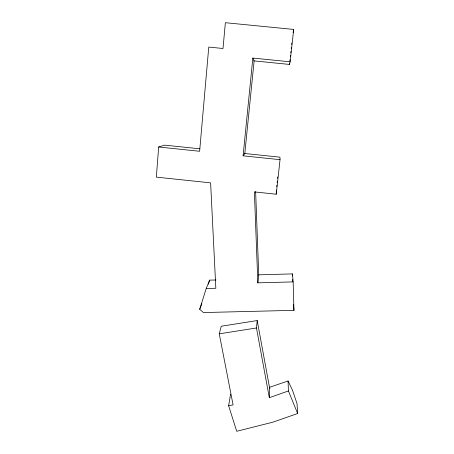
<?xml version="1.0" encoding="UTF-8"?>
<svg xmlns="http://www.w3.org/2000/svg" width="454" height="454" viewBox="0 0 454 454"><rect width="100%" height="100%" fill="white"/><g stroke="black" fill="none" stroke-linecap="round" stroke-linejoin="round"><path stroke-width="0.68" d="M215.956 279.976L209.612 280.146L206.218 288.523L199.692 309.265L203.409 312.556L293.954 310.343L293.148 281.9L257.838 282.842L254.382 191.906L276.242 194.221L276.35 190.073M288.063 380.985L288.421 390.951L269.313 397.698L269.648 387.245L288.063 380.985L292.438 390.111L297.018 403.566L297.648 413.526L272.882 422.163L236.727 431.3L228.634 405.768L230.575 394.237M199.828 148.81L164.683 145.144L158.656 146.988L156.352 177.122L210.616 182.866L215.837 288.267L206.218 288.523M276.242 194.221L280.033 159.672L243.094 155.813L252.833 58.072L290.14 61.806L293.693 29.436L225.371 22.7L223.01 48.493L208.766 47.068L199.629 151.273L158.656 146.988M269.313 397.698L256.459 327.975L257.208 320.552L221.263 326.233L219.254 333.826L233.078 404.883L228.634 405.768M253.604 60.847L289.504 64.44L289.652 63.072M289.873 61.018L290.027 59.65M290.322 56.909L290.469 55.541M290.77 52.8L290.918 51.433M276.724 186.622L276.872 185.238M277.173 182.474L277.326 181.095M277.621 178.331L277.774 176.947M291.218 48.674L291.372 47.267M291.684 44.447L291.843 43.034M257.838 282.842L258.797 274.818L292.461 273.898L293.148 281.9M293.091 32.603L293.693 29.436M289.504 64.44L290.14 61.806M208.346 284.193L208.528 283.614M208.891 282.462L209.612 280.146M199.692 309.265L201.888 303.709M243.094 155.813L244.791 153.628L254.138 60.734L252.833 58.072M219.254 333.826L256.459 327.975M244.104 153.435L279.953 157.175L280.033 159.672M288.421 390.951L297.648 413.526M257.208 320.552L269.619 388.074M269.648 387.245L269.88 388.573M293.494 304.396L293.954 310.343M255.636 191.554L258.746 275.255M292.461 273.898L292.518 275.981M292.614 279.454L292.665 281.542"/></g></svg>
